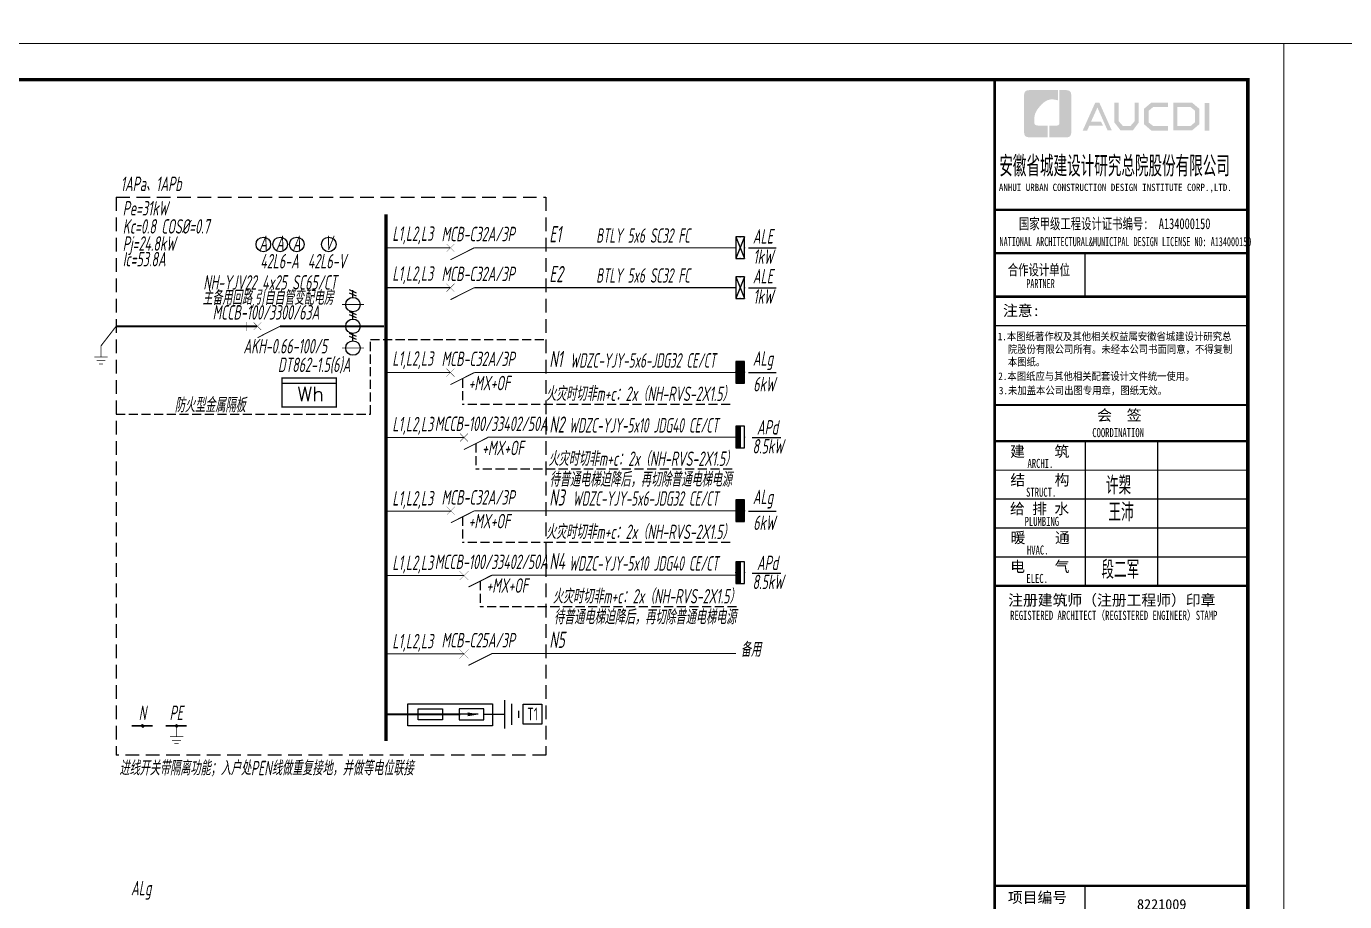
# Model space of a CAD drawing. Extents: x 3774419 to 4775970, y -926964 to 2266.
# Drawn here: x 3937848 to 3974294, y -653699 to -629489 of the extents above; entities that cross this region are included whole.
import ezdxf
from ezdxf.enums import TextEntityAlignment as Align

# ---------------------------------------------------------------- set-up
doc = ezdxf.new("R2010")
doc.units = 0
doc.header["$LTSCALE"] = 1000
doc.header["$MEASUREMENT"] = 0
for name, pattern in [('__DASH', [0.35, 0.25, -0.1]), ('DASH', [0.35, 0.25, -0.1]), ('DASH4', [0.1875, 0.125, -0.0625])]:
    doc.linetypes.add(name, pattern=pattern)
doc.layers.get('0').update_dxf_attribs({"linetype": 'CONTINUOUS'})
for name, color, linetype in [('!!电气', 1, 'CONTINUOUS'), ('DIM-照明', 7, 'CONTINUOUS'), ('ELEMENT', 3, 'CONTINUOUS'), ('EQUIP-箱柜', 3, 'CONTINUOUS'), ('PUB_TITLE', 4, 'CONTINUOUS'), ('WIRE-消防', 4, 'CONTINUOUS'), ('WIRE-照明', 2, 'CONTINUOUS'), ('图签文字', 4, 'CONTINUOUS'), ('照明平面文字层', 3, 'CONTINUOUS')]:
    doc.layers.add(name, color=color, linetype=linetype)
doc.layers.add('图框', color=147, linetype='CONTINUOUS', lineweight=20)
doc.layers.add('图签', color=147, linetype='CONTINUOUS', lineweight=18)
doc.styles.add('_SIMPLEX', font='SIMPLEX.shx', dxfattribs={"width": 0.8, "bigfont": 'GBCBIG.shx'})
doc.styles.add('_TCH_LABEL', font='COMPLEX', dxfattribs={"bigfont": 'GBCBIG'})
doc.styles.add('HT', font='simhei.ttf')
doc.styles.add('HZTXT', font='gbeitc.shx', dxfattribs={"width": 0.8, "height": 400, "bigfont": 'hztxt.shx'})
doc.styles.get("Standard").update_dxf_attribs({"font": 'gbenor.shx', "bigfont": 'gbcbig.shx'})
doc.styles.add('TSSD_Dimension', font='Tssdeng.shx', dxfattribs={"width": 0.7, "bigfont": 'tssdchn.shx'})
doc.styles.add('宋体', font='', dxfattribs={"height": 4})
doc.styles.add('建筑图签-1', font='simhei.ttf', dxfattribs={"width": 0.7})
doc.styles.add('建筑图签-2', font='TXT.shx', dxfattribs={"width": 0.5, "bigfont": 'HZTXT.shx'})
doc.styles.get('宋体').set_extended_font_data('SimSun')

# ---------------------------------------------------------------- blocks, each defined once
blk = doc.blocks.new('0114')
at = {"color": 3, "linetype": 'Continuous', "const_width": 0.3}
for points in [[(0, 0), (0, -4.58)], [(-2.75, -4.58), (2.75, -4.58)], [(-1.83, -6.01), (1.83, -6.01)], [(-0.86, -7.5), (0.86, -7.5)]]:
    blk.add_lwpolyline(points, dxfattribs=at)
blk = doc.blocks.new('*X31')
at = {"color": 0}
for p, q in [((197.1, 124.2), (199.7, 126.7)), ((197.2, 123.8), (200.1, 126.7)), ((197.2, 124.6), (199.2, 126.7)), ((197.3, 123.4), (200.4, 126.6)), ((197.3, 125.2), (198.6, 126.5)), ((197.4, 123.1), (200.7, 126.5)), ((197.5, 122.9), (201, 126.3)), ((197.7, 122.6), (201.2, 126.1)), ((197.9, 122.4), (201.4, 125.9)), ((198.1, 122.2), (201.6, 125.7)), ((198.4, 122), (201.8, 125.4)), ((198.7, 121.9), (201.9, 125.2)), ((199, 121.8), (202, 124.8)), ((199.4, 121.7), (202.1, 124.5)), ((199.8, 121.7), (202.1, 124.1)), ((200.3, 121.8), (202, 123.5)), ((201.2, 122.3), (201.6, 122.7))]:
    blk.add_line(p, q, dxfattribs=at)
blk = doc.blocks.new('HC000089')
at = {"color": 4, "linetype": 'Continuous', "const_width": 0.2}
blk.add_lwpolyline([(-1.8, -1.8, 0.198912), (0, -2.5, 0.198912), (1.8, -1.8, 0.198912), (2.5, 0, 0.198912), (1.8, 1.8, 0.198912), (0, 2.5, 0.198912), (-1.8, 1.8, 0.198912), (-2.5, 0, 0.198912)], format="xyb", close=True, dxfattribs=at)
at = {"color": 4}
blk.add_blockref('*X31', (-199.6, -124.2), dxfattribs=at)
blk = doc.blocks.new('A$C7C37685A')
at = {"layer": 'ELEMENT'}
for p, q in [((1135, -260), (1135, 260)), ((294, 104), (294, -104)), ((745, 104), (294, 104)), ((641, 0), (294, 0)), ((745, -104), (745, 104)), ((1264, -195), (1264, 195)), ((1394, -65), (1394, 65)), ((294, -104), (745, -104))]:
    blk.add_line(p, q, dxfattribs=at)
for points in [[(294, 0), (0, 0)], [(745, 0), (1135, 0)]]:
    blk.add_lwpolyline(points, dxfattribs=at)
for points in [[(658, 0), (450, -35), (450, 35), (658, 0)], [(450, 35), (658, 0), (450, -35), (450, 35)], [(450, -35), (450, 35), (658, 0), (450, 35)]]:
    blk.add_solid(points, dxfattribs=at)
blk = doc.blocks.new('A$C64190E90')
at = {"layer": 'DIM-照明', "color": 3}
blk.add_lwpolyline([(0, 104), (450, 104), (450, -104), (0, -104)], close=True, dxfattribs=at)
at = {"layer": 'DIM-照明'}
blk.add_blockref('A$C7C37685A', (466, 0), dxfattribs=at)
blk = doc.blocks.new('A$C5F6A5641')
at = {"layer": 'WIRE-照明', "color": 3}
for p, q in [((0, 0), (2337, 0)), ((0, -611), (0, 0)), ((2337, 0), (2337, -611)), ((2337, -611), (0, -611))]:
    blk.add_line(p, q, dxfattribs=at)
blk = doc.blocks.new('1107AA')
at = {"color": 3, "linetype": 'Continuous'}
for points, const_width in [([(0, -7.5), (-3.79, 0)], 0.3), ([(-1.25, 1.25), (1.25, -1.25)], 0.1), ([(1.25, 1.25), (-1.25, -1.25)], 0.1)]:
    blk.add_lwpolyline(points, dxfattribs=dict(at, const_width=const_width))
blk = doc.blocks.new('*X10')
at = {"color": 0}
for p, q in [((-250, 33), (-183, 100)), ((-250, 68), (-218, 100)), ((-247, 0), (-147, 100)), ((-212, 0), (-112, 100)), ((-177, 0), (-77, 100)), ((-141, 0), (-41, 100)), ((-106, 0), (-6, 100)), ((-71, 0), (29, 100)), ((-35, 0), (65, 100)), ((0, 0), (100, 100)), ((35, 0), (135, 100)), ((71, 0), (171, 100)), ((106, 0), (206, 100)), ((141, 0), (241, 100)), ((177, 0), (250, 73)), ((212, 0), (250, 38)), ((247, 0), (250, 3))]:
    blk.add_line(p, q, dxfattribs=at)
blk = doc.blocks.new('$equip$00001414')
for p, q in [((0.75, 0.6), (-0.75, 0.6)), ((-0.75, 0.6), (-0.75, 0)), ((-0.75, 0.3), (0.75, 0.3)), ((-0.75, 0), (0.75, 0)), ((0.75, 0), (0.75, 0.6))]:
    blk.add_line(p, q)
at = {"const_width": 0.3}
blk.add_lwpolyline([(-0.75, 0.15), (0.75, 0.15)], dxfattribs=at)
for p in [(-0.75, 0.3), (0, 0.6), (0, 0), (0.75, 0.3)]:
    blk.add_point(p)
at = {"xscale": 0.00300000000061118, "yscale": 0.00300000000061118, "zscale": 0.00300000000061118}
blk.add_blockref('*X10', (0, 0), dxfattribs=at)
at = {"style": '_TCH_LABEL', "flags": 9}
blk.add_attdef('A', (0, 0), '', height=0.00002, dxfattribs=at)
blk = doc.blocks.new('0923')
at = {"color": 3, "linetype": 'Continuous'}
for p, q in [((-5, -3.75), (-2.5, -3.75)), ((-4.61, -5), (-3.5, -2.5)), ((-3.56, -5), (-2.45, -2.5)), ((2.5, -3.75), (5, -3.75)), ((2.89, -5), (4, -2.5)), ((3.94, -5), (5.05, -2.5)), ((10, -3.75), (12.5, -3.75)), ((10.39, -5), (11.5, -2.5)), ((11.44, -5), (12.55, -2.5))]:
    blk.add_line(p, q, dxfattribs=at)
at = {"color": 3, "linetype": 'Continuous', "const_width": 0.3}
for points in [[(-7.5, 0), (-7.5, -7.5)], [(0, 0), (0, -7.5)], [(7.5, 0), (7.5, -7.5)]]:
    blk.add_lwpolyline(points, dxfattribs=at)
at = {"color": 3, "linetype": 'Continuous'}
for centre in [(-7.5, -3.75), (0, -3.75), (7.5, -3.75)]:
    blk.add_circle(centre, 2.5, dxfattribs=at)
blk = doc.blocks.new('$element$00000586')
blk.add_line((0.173, 0), (0.173, -1))
at = {"const_width": 0.0233}
blk.add_lwpolyline([(-0.267, 0), (0.267, 0), (0.267, -1), (-0.267, -1), (-0.267, 0)], dxfattribs=at)
at = {"style": '_SIMPLEX'}
blk.add_text('Wh', height=0.2667, rotation=270, dxfattribs=at).set_placement((-0.161, -0.281))
at = {"flags": 9}
blk.add_attdef('S', (0, 0), '', height=0.00000667, dxfattribs=at)
blk.add_attdef('S', (0, 0), '', height=0.00000667, dxfattribs=at)
blk.add_attdef('S', (0, 0), '', height=0.00000667, dxfattribs=at)
blk = doc.blocks.new('*X8')
at = {"color": 0}
for p, q in [((-250, 33), (-83, 200)), ((-250, 68), (-118, 200)), ((-250, 104), (-154, 200)), ((-250, 139), (-189, 200)), ((-250, 174), (-224, 200)), ((-247, 0), (-47, 200)), ((-212, 0), (-12, 200)), ((-177, 0), (23, 200)), ((-141, 0), (59, 200)), ((-106, 0), (94, 200)), ((-71, 0), (129, 200)), ((-35, 0), (165, 200)), ((0, 0), (200, 200)), ((35, 0), (235, 200)), ((71, 0), (250, 179)), ((106, 0), (250, 144)), ((141, 0), (250, 109)), ((177, 0), (250, 73)), ((212, 0), (250, 38)), ((247, 0), (250, 3))]:
    blk.add_line(p, q, dxfattribs=at)
blk = doc.blocks.new('$equip$00001421')
for p, q in [((0.75, 0.6), (-0.75, 0.6)), ((-0.75, 0.6), (-0.75, 0)), ((-0.75, 0), (0.75, 0)), ((0.75, 0), (0.75, 0.6))]:
    blk.add_line(p, q)
at = {"const_width": 0.6}
blk.add_lwpolyline([(-0.75, 0.3), (0.75, 0.3)], dxfattribs=at)
for p in [(-0.75, 0.3), (0, 0.6), (0, 0), (0.75, 0.3)]:
    blk.add_point(p)
at = {"xscale": 0.00300000000061118, "yscale": 0.00300000000061118, "zscale": 0.00300000000061118}
blk.add_blockref('*X8', (0, 0), dxfattribs=at)
at = {"style": '_TCH_LABEL', "flags": 9}
blk.add_attdef('A', (0, 0), '', height=0.00002, dxfattribs=at)
blk = doc.blocks.new('$equip$00001424')
for p, q in [((-0.75, 0), (0.75, 0.6)), ((-0.75, 0.6), (0.75, 0)), ((0.75, 0.6), (-0.75, 0.6)), ((-0.75, 0.6), (-0.75, 0)), ((-0.75, 0), (0.75, 0)), ((0.75, 0), (0.75, 0.6))]:
    blk.add_line(p, q)
for p in [(-0.75, 0.3), (0, 0.6), (0, 0), (0.75, 0.3)]:
    blk.add_point(p)
at = {"style": '_TCH_LABEL', "flags": 9}
blk.add_attdef('A', (0, 0), '', height=0.00002, dxfattribs=at)
blk = doc.blocks.new('院标1')
h = blk.add_hatch(color=150)
h.dxf.hatch_style = 1
h.set_gradient(color1=(33, 113, 253), color2=(33, 113, 253), tint=1, name='INVCURVED')
edge = h.paths.add_edge_path()
edge.add_spline(control_points=[(116373, 648379), (116379, 648379), (116382, 648379), (116391, 648379), (116391, 648379), (116391, 648379), (116616, 648379), (116616, 648379), (116616, 648379), (116616, 648379), (116616, 648054), (116616, 648054), (116616, 648054), (116616, 648054), (116108, 648054), (116108, 648054), (116108, 648054), (116028, 648054), (115963, 648111), (115963, 648199), (115963, 648199), (115963, 648199), (115963, 649215), (115963, 649215), (115963, 649215), (115963, 649295), (116018, 649360), (116108, 649360), (116108, 649360), (116108, 649360), (116897, 649360), (116897, 649360), (116897, 649360), (116897, 649360), (116897, 649080), (116897, 649080), (116897, 649080), (116897, 649080), (116566, 649140), (116356, 648859), (116356, 648859), (116245, 648719), (116240, 648545), (116247, 648466), (116247, 648466), (116254, 648386), (116247, 648466), (116247, 648466), (116247, 648466), (116247, 648466), (116258, 648374), (116373, 648379)], knot_values=[0, 0, 0, 0, 0.071429, 0.071429, 0.071429, 0.107143, 0.142857, 0.142857, 0.142857, 0.178571, 0.214286, 0.214286, 0.214286, 0.25, 0.285714, 0.285714, 0.285714, 0.321429, 0.357143, 0.357143, 0.357143, 0.392857, 0.428571, 0.428571, 0.428571, 0.464286, 0.5, 0.5, 0.5, 0.535714, 0.571429, 0.571429, 0.571429, 0.607143, 0.642857, 0.642857, 0.642857, 0.678571, 0.714286, 0.714286, 0.714286, 0.75, 0.785714, 0.785714, 0.785714, 0.821429, 0.857143, 0.857143, 0.857143, 0.928571, 1, 1, 1, 1], degree=3, periodic=0)
h = blk.add_hatch(color=150)
h.dxf.hatch_style = 1
h.set_gradient(color1=(33, 113, 253), color2=(33, 113, 253), tint=1, name='INVCURVED')
edge = h.paths.add_edge_path()
edge.add_spline(control_points=[(117268, 649215), (117268, 649215), (117268, 648199), (117268, 648199), (117268, 648199), (117268, 648114), (117212, 648054), (117123, 648054), (117123, 648054), (117123, 648054), (116663, 648054), (116663, 648054), (116663, 648054), (116663, 648054), (116663, 648379), (116663, 648379), (116663, 648379), (116663, 648379), (116865, 648379), (116865, 648379), (116865, 648379), (116907, 648379), (116941, 648413), (116941, 648455), (116941, 648455), (116941, 648455), (116941, 649360), (116941, 649360), (116941, 649360), (116941, 649360), (117123, 649360), (117123, 649360), (117123, 649360), (117204, 649360), (117268, 649306), (117268, 649215)], knot_values=[0, 0, 0, 0, 0.1, 0.1, 0.1, 0.15, 0.2, 0.2, 0.2, 0.25, 0.3, 0.3, 0.3, 0.35, 0.4, 0.4, 0.4, 0.45, 0.5, 0.5, 0.5, 0.55, 0.6, 0.6, 0.6, 0.65, 0.7, 0.7, 0.7, 0.75, 0.8, 0.8, 0.8, 0.9, 1, 1, 1, 1], degree=3, periodic=0)
blk = doc.blocks.new('A$C1435328E')
at = {"layer": 'PUB_TITLE'}
h = blk.add_hatch(color=4, dxfattribs=at)
h.paths.add_polyline_path([(-1192, 56058), (-1066, 56058), (-1066, 55288), (-1192, 55288)])
h.paths.add_polyline_path([(-1944, 55942), (-1944, 55416), (-1584, 55416), (-1460, 55523), (-1460, 55841), (-1580, 55942)], flags=16)
h.paths.add_polyline_path([(-2062, 56060), (-2062, 55298), (-1540, 55298), (-1341, 55468), (-1341, 55896), (-1537, 56060)])
h.paths.add_polyline_path([(-2205, 56064), (-2205, 55948), (-2612, 55948), (-2745, 55837), (-2745, 55518), (-2612, 55415), (-2203, 55415), (-2203, 55293), (-2667, 55293), (-2869, 55468), (-2869, 55896), (-2671, 56064)])
h.paths.add_polyline_path([(-3688, 56062), (-3568, 56062), (-3568, 55551), (-3454, 55420), (-3243, 55420), (-3129, 55551), (-3129, 56062), (-3015, 56062), (-3015, 55514), (-3179, 55297), (-3517, 55297), (-3688, 55516)])
h.paths.add_polyline_path([(-4220, 56060), (-4103, 56060), (-3761, 55296), (-3877, 55296), (-4158, 55930), (-4333, 55542), (-4062, 55542), (-4001, 55427), (-4382, 55427), (-4441, 55294), (-4564, 55294)])
for points, const_width in [([(-7000, 50700), (0, 50700)], 70), ([(-7000, 49899), (0, 49899)], 35)]:
    blk.add_lwpolyline(points, dxfattribs=dict(const_width=const_width))
at = {"layer": '图框'}
for p, q in [((-7000, 53100), (0, 53100)), ((-7000, 53100), (0, 53100)), ((-7000, 51900), (0, 51900))]:
    blk.add_line(p, q, dxfattribs=at)
for points, const_width in [([(-7000, -700), (-7000, 56700)], 70), ([(-7000, 53100), (0, 53100)], 60), ([(-7000, 51900), (0, 51900)], 60), ([(-7000, 51900), (0, 51900)], 60), ([(-4500, 51900), (-4500, 50700)], 35), ([(-7000, 50700), (0, 50700)], 60), ([(-6992, 47700), (8, 47700)], 60), ([(-6992, 46700), (8, 46700)], 70), ([(-6992, 46700), (8, 46700)], 70), ([(-4492, 46700), (-4492, 42700)], 35), ([(-2492, 46700), (-2492, 42700)], 35), ([(-6992, 45900), (8, 45900)], 35), ([(-6992, 45100), (8, 45100)], 35), ([(-6992, 44300), (8, 44300)], 35), ([(-6992, 43500), (8, 43500)], 35), ([(-6992, 42700), (8, 42700)], 70), ([(-7000, 34400), (0, 34400)], 70), ([(-7000, 34400), (0, 34400)], 70), ([(-4500, 30400), (-4500, 34400)], 35)]:
    blk.add_lwpolyline(points, dxfattribs=dict(at, const_width=const_width))
blk.add_blockref('院标1', (-122149, -592949))
at = {"layer": 'PUB_TITLE', "style": 'HT', "width": 0.88}
for s, p in [('1.本图纸著作权及其他相关权益属安徽省城建设计研究总', (-6914, 49493)), ('院股份有限公司所有。未经本公司书面同意，不得复制', (-6635, 49139)), ('本图纸。', (-6635, 48789)), (' 2.本图纸应与其他相关配套设计文件统一使用。 ', (-7025, 48392)), ('3.未加盖本公司出图专用章，图纸无效。', (-6882, 47998))]:
    blk.add_text(s, height=210, dxfattribs=at).set_placement(p)
at = {"layer": '图签', "color": 154, "style": '宋体'}
blk.add_text('8221009', height=286.7, dxfattribs=at).set_placement((-3063, 33748))
at = {"layer": '图签文字', "color": 7, "style": '建筑图签-1'}
for s, height, width, p in [('安徽省城建设计研究总院股份有限公司', 500, 0.55, (-6872, 54077)), ('国家甲级工程设计证书编号:  A134000150', 300, 0.7, (-6328, 52567)), ('合作设计单位', 300, 0.7, (-6635, 51290))]:
    blk.add_text(s, height=height, dxfattribs=dict(at, width=width)).set_placement(p)
at = {"layer": '图签文字', "linetype": 'Continuous', "style": '建筑图签-1', "width": 0.91}
blk.add_text('ANHUI URBAN CONSTRUCTION DESIGN INSTITUTE CORP.,LTD.', height=200, dxfattribs=at).set_placement((-6882, 53622))
at = {"layer": '图签文字', "style": '建筑图签-1'}
for s, width, p in [('NATIONAL ARCHITECTURAL&MUNICIPAL DESIGN LICENSE NO: A134000150', 0.6, (-6863, 52095)), ('PARTNER', 0.6, (-6125, 50934)), ('COORDINATION', 0.7, (-4300, 46813)), ('ARCHI.', 0.7, (-6091, 45962)), ('STRUCT.', 0.7, (-6130, 45165)), ('PLUMBING', 0.7, (-6171, 44358)), ('HVAC.', 0.7, (-6106, 43565)), ('ELEC.', 0.7, (-6122, 42780)), ('REGISTERED ARCHITECT（REGISTERED ENGINEER）STAMP', 0.7, (-6571, 41759))]:
    blk.add_text(s, height=250, dxfattribs=dict(at, width=width)).set_placement(p)
at = {"layer": '图签文字', "color": 7, "style": '建筑图签-1'}
for s, p in [('注意:', (-6769, 50163)), ('会  签', (-4165, 47268)), ('建    筑', (-6570, 46267)), ('结    构', (-6566, 45479)), ('给 排 水', (-6575, 44685)), ('暖    通', (-6557, 43882)), ('电    气', (-6567, 43082)), ('注册建筑师（注册工程师）印章', (-6625, 42154)), ('项目编号', (-6632, 33932))]:
    blk.add_text(s, height=300, dxfattribs=at).set_placement(p)
at = {"layer": '图签文字', "color": 1, "style": '建筑图签-2', "width": 0.7}
for s, p in [('许槊', (-3925, 45228)), ('王沛', (-3854, 44487)), ('段二军', (-4049, 42896))]:
    blk.add_text(s, height=500, dxfattribs=at).set_placement(p)

msp = doc.modelspace()

# ---------------------------------------------------------------- linework, layer by layer
at = {"layer": '!!电气', "linetype": '__DASH'}
msp.add_lwpolyline([(3940328.9, -640219), (3947357.7, -640219), (3947357.7, -638149.4), (3952213, -638149.4)], dxfattribs=at)
at = {"color": 3, "linetype": 'Continuous'}
for points, const_width in [([(3943945.3, -637668.6), (3943945.3, -637920)], 10), ([(3949821.8, -644806.3), (3950071.8, -644556.3)], 10), ([(3949821.8, -644556.3), (3950071.8, -644806.3)], 10), ([(3950718.3, -644670.4), (3950071.8, -644997.2)], 30), ([(3949821.8, -646973.6), (3950071.8, -646723.6)], 10), ([(3949821.8, -646723.6), (3950071.8, -646973.6)], 10), ([(3950718.3, -646837.8), (3950071.8, -647164.6)], 30)]:
    msp.add_lwpolyline(points, dxfattribs=dict(at, const_width=const_width))
at = {"layer": 'DIM-照明', "color": 3, "linetype": 'DASH4', "ltscale": 3}
for p, q in [((3940328.9, -634215.4), (3952213, -634215.4)), ((3940328.9, -634215.4), (3940328.9, -649651.8)), ((3952213, -634215.4), (3952213, -649651.8)), ((3952213, -649651.8), (3940328.9, -649651.8))]:
    msp.add_line(p, q, dxfattribs=at)
at = {"layer": 'DIM-照明', "color": 7}
for p, q in [((3957814, -635614.2), (3958577.7, -635614.2)), ((3957814, -636717.4), (3958577.7, -636717.4)), ((3957814, -639066.8), (3958577.7, -639066.8)), ((3957915.7, -640862.4), (3958708.2, -640862.4)), ((3957814, -642897.5), (3958577.7, -642897.5)), ((3957915.7, -644611.6), (3958708.2, -644611.6))]:
    msp.add_line(p, q, dxfattribs=at)
at = {"layer": 'DIM-照明', "color": 3, "linetype": 'DASH'}
for p, q in [((3949901.2, -639232.9), (3949901.2, -639945)), ((3957304, -639945), (3949901.2, -639945)), ((3950275.4, -641028.4), (3950275.4, -641740.6)), ((3957363.7, -641740.6), (3950275.4, -641740.6)), ((3949901.2, -643051.8), (3949901.2, -643764)), ((3957304, -643764), (3949901.2, -643764)), ((3950395.1, -644833.8), (3950395.1, -645546)), ((3957483.4, -645546), (3950395.1, -645546))]:
    msp.add_line(p, q, dxfattribs=at)
at = {"layer": 'DIM-照明', "color": 3, "const_width": 100}
msp.add_lwpolyline([(3947790.8, -634688.4), (3947790.8, -649255.2)], dxfattribs=at)
at = {"layer": 'DIM-照明', "color": 3, "linetype": 'Continuous'}
for points, const_width in [([(3947790.8, -635614.2), (3949572.7, -635614.2)], 28.8), ([(3950229.8, -635614.2), (3957465.5, -635614.2)], 28.8), ([(3947790.8, -636717.4), (3949572.7, -636717.4)], 28.8), ([(3950229.8, -636717.4), (3957465.5, -636717.4)], 28.8), ([(3939909.3, -638328.2), (3940328.9, -637785.7)], 28.8), ([(3940328.9, -637785.7), (3944223.2, -637785.7)], 49.9), ([(3944861.2, -637785.7), (3947739.4, -637785.7)], 49.9), ([(3947790.8, -639066.8), (3949572.7, -639066.8)], 28.8), ([(3950229.8, -639066.8), (3957465.5, -639066.8)], 28.8), ([(3947790.8, -640862.4), (3949946.8, -640862.4)], 28.8), ([(3950599.9, -640850.6), (3957465.5, -640850.6)], 28.8), ([(3947790.8, -642897.5), (3949593.9, -642897.5)], 28.8), ([(3950240.1, -642886.7), (3951010.7, -642886.7)], 28.8), ([(3950821.6, -642885.7), (3957465.5, -642885.7)], 28.8), ([(3947790.8, -644681.3), (3949946.8, -644681.3)], 28.8), ([(3950718.3, -644670.4), (3951010.7, -644670.4)], 28.8), ([(3950821.6, -644669.5), (3957465.5, -644669.5)], 28.8), ([(3947790.8, -646848.6), (3949946.8, -646848.6)], 28.8), ([(3950718.3, -646837.8), (3951010.7, -646837.8)], 28.8), ([(3950821.6, -646836.9), (3957465.5, -646836.9)], 28.8), ([(3947790.8, -648518.1), (3949843.4, -648518.1)], 47.2), ([(3940761.7, -648838.9), (3941342.1, -648838.9)], 47.5), ([(3941699.1, -648834.8), (3942279.6, -648834.8)], 47.5)]:
    msp.add_lwpolyline(points, dxfattribs=dict(at, const_width=const_width))
at = {"layer": 'ELEMENT', "linetype": 'ByBlock'}
for centre in [(3944400, -635521.8), (3944862, -635521.8), (3945324.1, -635521.8), (3946207.4, -635521.8)]:
    msp.add_circle(centre, 201, dxfattribs=at)
at = {"layer": '图框'}
for points in [[(3923217.2, -588009.7), (3982617, -588009.7), (3982617, -629963.9), (3923217.2, -629963.9)], [(3888517.5, -629963.9), (3972617.5, -629963.9), (3972617.5, -689363.9), (3888517.5, -689363.9)], [(3972617.5, -629963.9), (4056717.5, -629963.9), (4056717.5, -689363.9), (3972617.5, -689363.9)]]:
    msp.add_lwpolyline(points, close=True, dxfattribs=at)
at = {"layer": '图框', "const_width": 100}
msp.add_lwpolyline([(3971617.5, -688363.9), (3971617.5, -630963.9), (3891017.5, -630963.9), (3891017.5, -688363.9)], close=True, dxfattribs=at)
at = {"layer": '照明平面文字层', "color": 7}
msp.add_lwpolyline([(3951583.6, -648239), (3952097.5, -648239), (3952097.5, -648786.8), (3951583.6, -648786.8)], close=True, dxfattribs=at)

# ---------------------------------------------------------------- block references
at = {"layer": '!!电气'}
msp.add_blockref('A$C1435328E', (3971617.5, -687663.9), dxfattribs=at)
at = {"layer": 'DIM-照明', "linetype": 'Continuous', "rotation": 90}
for p, xscale, yscale, zscale in [((3949572.7, -635614.2), 87.60960006713867, 87.60960006713867, 87.60960006713867), ((3949572.7, -636717.4), 87.60960006713867, 87.60960006713867, 87.60960006713867), ((3944236.9, -637785.7), 83.2291202545166, 83.2291202545166, 83.2291202545166), ((3949572.7, -639066.8), 87.60960006713867, 87.60960006713867, 87.60960006713867), ((3949946.8, -640862.4), 87.60960006713867, 87.60960006713867, 87.60960006713867), ((3949583.1, -642886.7), 87.60960006713867, 87.60960006713867, 87.60960006713867)]:
    msp.add_blockref('1107AA', p, dxfattribs=dict(at, xscale=xscale, yscale=yscale, zscale=zscale))
at = {"layer": 'DIM-照明', "color": 3, "linetype": 'Continuous', "xscale": -66.50000000000003, "yscale": 66.5, "zscale": 66.49999999999999, "rotation": 1.643353773062017e-06}
msp.add_blockref('0114', (3939909.3, -638328.2), dxfattribs=at)
at = {"layer": 'DIM-照明', "xscale": 14.62999999523163, "yscale": 14.62999999523163, "zscale": 14.62999999523163}
for p in [(3941063.9, -648839), (3942000.4, -648839)]:
    msp.add_blockref('HC000089', p, dxfattribs=at)
at = {"layer": 'DIM-照明', "linetype": 'DASH', "xscale": -66.50000000000003, "yscale": 66.5, "zscale": 66.49999999999999, "rotation": 1.643353773062017e-06}
msp.add_blockref('0114', (3942000.3, -648834.8), dxfattribs=at)
at = {"layer": 'ELEMENT', "linetype": 'ByBlock'}
for name, p, xscale, yscale, zscale, rotation in [('0923', (3946577.5, -637785.7), 80.11444089422005, 80.11444089422005, 80.11444089422005, 89.9999984630715), ('$element$00000586', (3944915.4, -639617.7), 1499.999999996973, 1499.999999996973, 1499.999999996973, 90)]:
    msp.add_blockref(name, p, dxfattribs=dict(at, xscale=xscale, yscale=yscale, zscale=zscale, rotation=rotation))
at = {"layer": 'EQUIP-箱柜', "xscale": 400, "yscale": 400, "zscale": 400}
for name, p, rotation in [('$equip$00001424', (3957465.5, -635614.2), 270), ('$equip$00001424', (3957465.5, -636717.4), 270), ('$equip$00001421', (3957705.5, -639055), 90), ('$equip$00001414', (3957465.5, -640850.6), 270), ('$equip$00001421', (3957705.5, -642885.7), 90), ('$equip$00001414', (3957465.5, -644599.8), 270)]:
    msp.add_blockref(name, p, dxfattribs=dict(at, rotation=rotation))
at = {"layer": 'WIRE-消防'}
msp.add_blockref('A$C5F6A5641', (3948398.2, -648230), dxfattribs=at)
at = {"layer": 'WIRE-照明', "xscale": 1.5, "yscale": 1.5, "zscale": 1.5}
msp.add_blockref('A$C64190E90', (3948676.5, -648518.1), dxfattribs=at)

# ---------------------------------------------------------------- texts
at = {"layer": 'DIM-照明', "color": 7, "linetype": 'Continuous', "style": 'HZTXT'}
for s, height, width, p in [('1APa、1APb', 400, 0.7, (3941296.6, -633844.5)), ('BTLY 5x6 SC32 FC', 400, 0.654, (3954897.8, -635275.6)), ('BTLY 5x6 SC32 FC', 400, 0.654, (3954897.8, -636378.8)), ('NH-YJV22 4x25 SC65/CT', 400, 0.7, (3944586.9, -636570.1)), ('主备用回路,引自自管变配电房', 400, 0.65, (3944528.3, -637015.6)), ('MCCB-100/3300/63A', 400, 0.7, (3944472, -637399.3)), ('WDZC-YJY-5x6-JDG32 CE/CT', 400, 0.654, (3954897.8, -638728.2)), ('+MX+OF', 400, 0.7, (3950646.7, -639354.7)), ('火灾时切非m+c：2x（NH-RVS-2X1.5）', 399.375, 0.7, (3954792.4, -639631.1)), ('WDZC-YJY-5x10 JDG40 CE/CT', 400, 0.654, (3954916.3, -640523.8)), ('+MX+OF', 400, 0.7, (3951020.9, -641150.3)), ('火灾时切非m+c：2x（NH-RVS-2X1.5）', 399.375, 0.7, (3954862.7, -641426.6)), ('WDZC-YJY-5x6-JDG32 CE/CT', 400, 0.654, (3954969.5, -642547.1)), ('+MX+OF', 400, 0.7, (3950646.7, -643173.7)), ('火灾时切非m+c：2x（NH-RVS-2X1.5）', 399.375, 0.7, (3954792.4, -643450)), ('WDZC-YJY-5x10 JDG40 CE/CT', 400, 0.654, (3954916.3, -644342.7)), ('+MX+OF', 400, 0.7, (3951140.6, -644955.7)), ('火灾时切非m+c：2x（NH-RVS-2X1.5）', 399.375, 0.7, (3954982.4, -645232.1)), ('ALg', 400, 0.7, (3941022.4, -653383.8))]:
    msp.add_text(s, height=height, dxfattribs=dict(at, width=width)).set_placement(p, align=Align.MIDDLE)
at = {"layer": 'DIM-照明', "color": 7, "linetype": 'Continuous', "style": 'HZTXT', "width": 0.7}
for s, p in [('Pe=31kW', (3940512.2, -634720.4)), ('Kc=0.8 COS%%C=0.7', (3940512.2, -635222)), ('L1,L2,L3', (3947966.7, -635422.2)), ('MCB-C32A/3P', (3949327.1, -635433.5)), ('Pj=24.8kW', (3940512.2, -635696.1)), ('Ic=53.8A', (3940512.2, -636128)), ('L1,L2,L3', (3947966.7, -636525.4)), ('MCB-C32A/3P', (3949327.1, -636536.6)), ('AKH-0.66-100/5', (3943848.6, -638535.4)), ('L1,L2,L3', (3947966.7, -638874.8)), ('MCB-C32A/3P', (3949327.1, -638886.1)), ('DT862-1.5(6)A', (3944803.9, -639050.2)), ('L1,L2,L3', (3947966.7, -640690.7)), ('MCCB-100/33402/50A', (3949138.9, -640681.6)), ('待普通电梯迫降后，再切除普通电梯电源', (3952311.5, -642221.6)), ('L1,L2,L3', (3947966.7, -642742.2)), ('MCB-C32A/3P', (3949327.1, -642716.8)), ('L1,L2,L3', (3947966.7, -644526)), ('MCCB-100/33402/50A', (3949138.9, -644500.6)), ('待普通电梯迫降后，再切除普通电梯电源', (3952431.2, -646027)), ('L1,L2,L3', (3947966.7, -646693.4)), ('MCB-C25A/3P', (3949327.1, -646667.9)), ('N', (3940954.1, -648676.2)), ('PE', (3941808.1, -648676.2)), ('进线开关带隔离功能；入户处PEN线做重复接地，并做等电位联接', (3940416.5, -650205.3))]:
    msp.add_text(s, height=400, dxfattribs=at).set_placement(p)
at = {"layer": 'DIM-照明', "color": 7, "style": 'HZTXT', "width": 0.7}
for s, height, p in [('E1', 450, (3952305.7, -635461.7)), ('ALE', 400, (3957933, -635497.3)), ('1kW', 400, (3957945.7, -636058.8)), ('E2', 450, (3952305.7, -636564.9)), ('ALE', 400, (3957933, -636600.5)), ('1kW', 400, (3957945.7, -637162)), ('N1', 450, (3952305.7, -638914.3)), ('ALg', 400, (3957933, -638873.7)), ('6kW', 400, (3957945.7, -639587.6)), ('N2', 450, (3952305.7, -640727.7)), ('APd', 400, (3958044.9, -640780.1)), ('8.5kW', 400, (3957924.5, -641304.5)), ('N3', 450, (3952305.7, -642745)), ('ALg', 400, (3957933, -642704.5)), ('6kW', 400, (3957945.7, -643418.3)), ('N4', 450, (3952305.7, -644509.3)), ('APd', 400, (3958044.9, -644529.4)), ('8.5kW', 400, (3957924.5, -645053.8)), ('N5', 450, (3952305.7, -646681.3)), ('备用', 400, (3957596, -646924.9))]:
    msp.add_text(s, height=height, dxfattribs=at).set_placement(p)
at = {"layer": 'DIM-照明', "color": 7, "linetype": 'Continuous', "style": 'HZTXT', "width": 0.7}
for s, p in [('A', (3944289, -635477.6)), ('A', (3944751.1, -635477.6)), ('A', (3945213.1, -635477.6)), ('V', (3946096.4, -635477.6)), ('42L6-A', (3944315.2, -635984.5)), ('42L6-V', (3945628.6, -635984.5))]:
    msp.add_text(s, height=400, dxfattribs=at).set_placement(p, align=Align.MIDDLE_LEFT)
at = {"layer": 'DIM-照明', "color": 6, "linetype": 'Continuous', "style": 'HZTXT', "width": 0.7}
msp.add_text('防火型金属隔板', height=400, dxfattribs=at).set_placement((3941947, -640162))
at = {"layer": '照明平面文字层', "color": 7, "style": 'TSSD_Dimension', "width": 0.7}
msp.add_text('T1', height=350, dxfattribs=at).set_placement((3951693.2, -648684.1))

doc.saveas('drawing.dxf')
